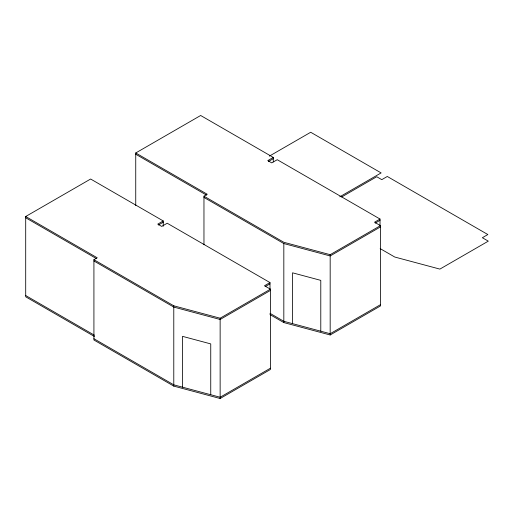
<?xml version="1.0" encoding="UTF-8"?>
<svg xmlns="http://www.w3.org/2000/svg" width="514" height="514" viewBox="0 0 514 514"><rect width="100%" height="100%" fill="white"/><g stroke="black" fill="none" stroke-linecap="round" stroke-linejoin="round"><path stroke-width="0.77" d="M94.447 336.497L25.7 296.803L25.7 216.497L90.625 179.02L163.246 220.949L163.246 226.224M135.741 205.549L135.741 152.973L200.659 115.489L273.287 157.419L273.287 161.897M269.342 156.134L310.7 132.259L381.125 172.922L339.767 196.798M269.985 289.453L269.985 282.572L264.485 285.745L270.422 289.176L270.422 369.482L220.14 398.511L173.783 386.11L93.921 340.005L93.921 259.698L97.223 257.797L25.7 216.497M203.962 244.741L203.962 196.168L207.264 194.266L135.741 152.973M163.246 220.949L157.747 224.123L161.704 226.411L167.211 223.237L269.985 282.572M273.287 157.419L267.781 160.593L271.745 162.88L277.245 159.706L380.019 219.041L380.019 225.922M158.434 224.997L163.246 222.215M268.469 161.467L273.287 158.685M341.649 196.984L376.723 176.732L381.786 179.656L387.286 176.475L487.857 234.545L482.357 237.719L488.3 241.15L439.881 269.105L394.765 257.032L380.167 248.603M380.019 219.041L374.52 222.215L380.463 225.646L380.463 305.952L330.174 334.98L283.824 322.58L269.934 314.562M265.173 286.619L269.985 283.844M375.207 223.089L380.019 220.313M93.921 259.698L173.783 305.811L220.14 318.211L270.422 289.176M203.962 196.168L283.824 242.28L330.174 254.681L380.463 225.646M270.422 290.449L220.14 319.483L173.783 307.076L93.921 260.971M380.463 226.918L330.174 255.953L283.824 243.546L203.962 197.44M270.422 368.21L220.14 397.245L173.783 384.838L93.921 338.732M380.463 304.68L330.174 333.714L283.824 321.308L269.934 313.289M135.741 154.239L206.57 195.134M25.7 217.769L96.529 258.664M25.7 295.531L94.447 335.224M330.174 254.681L330.174 334.98M320.787 331.202L320.787 280.374L292.55 272.818L292.55 323.647M283.824 243.546L283.824 322.58M220.14 318.211L220.14 398.511M210.746 394.733L210.746 343.905L182.509 336.349L182.509 387.177M173.783 305.811L173.783 386.11"/></g></svg>
